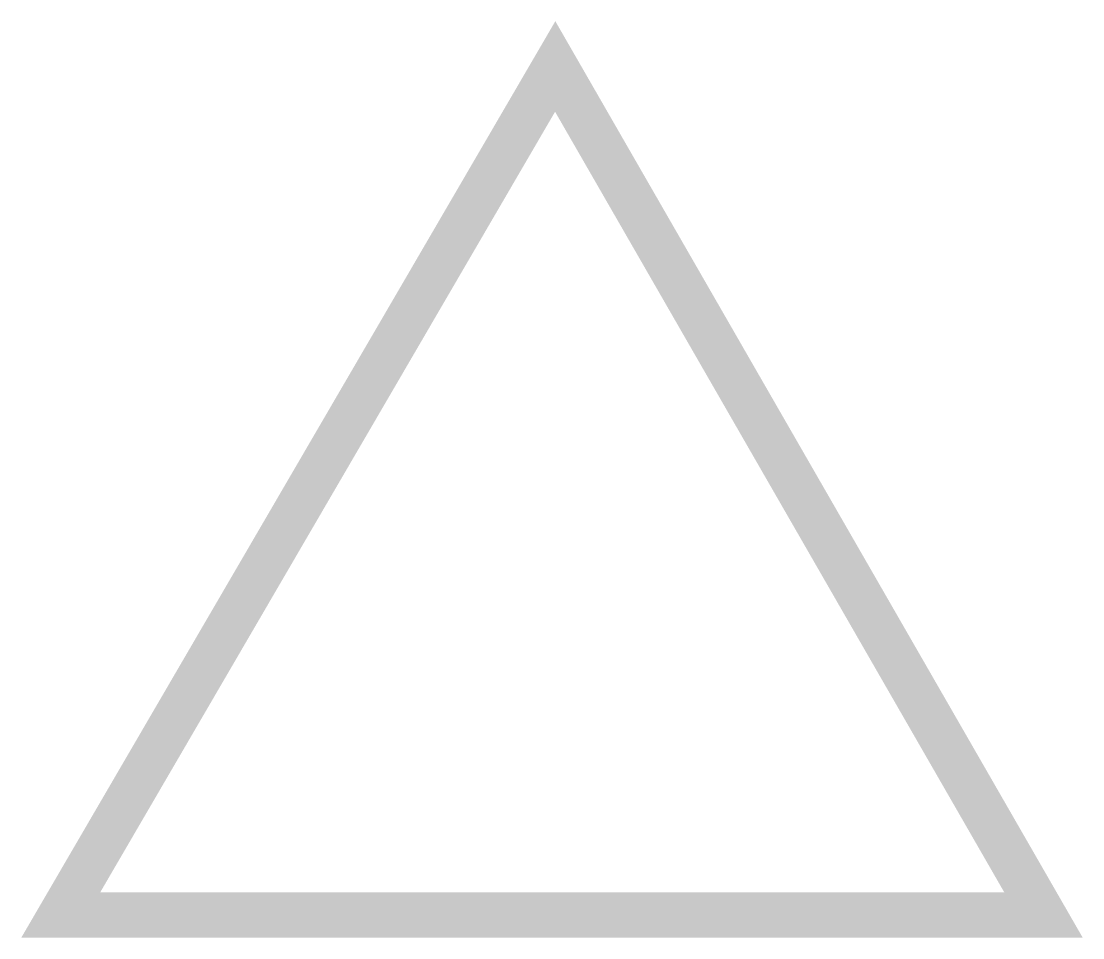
# Model space of a CAD drawing. Extents: x -0.58 to 0.58, y -0.03 to 0.99.
import ezdxf

# ---------------------------------------------------------------- set-up
doc = ezdxf.new("R2010")
doc.units = 0

msp = doc.modelspace()

# ---------------------------------------------------------------- linework, layer by layer
at = {"const_width": 0.05}
msp.add_lwpolyline([(-0.5414, 0), (0.5414, 0), (0.0034, 0.9355)], close=True, dxfattribs=at)

doc.saveas('drawing.dxf')
